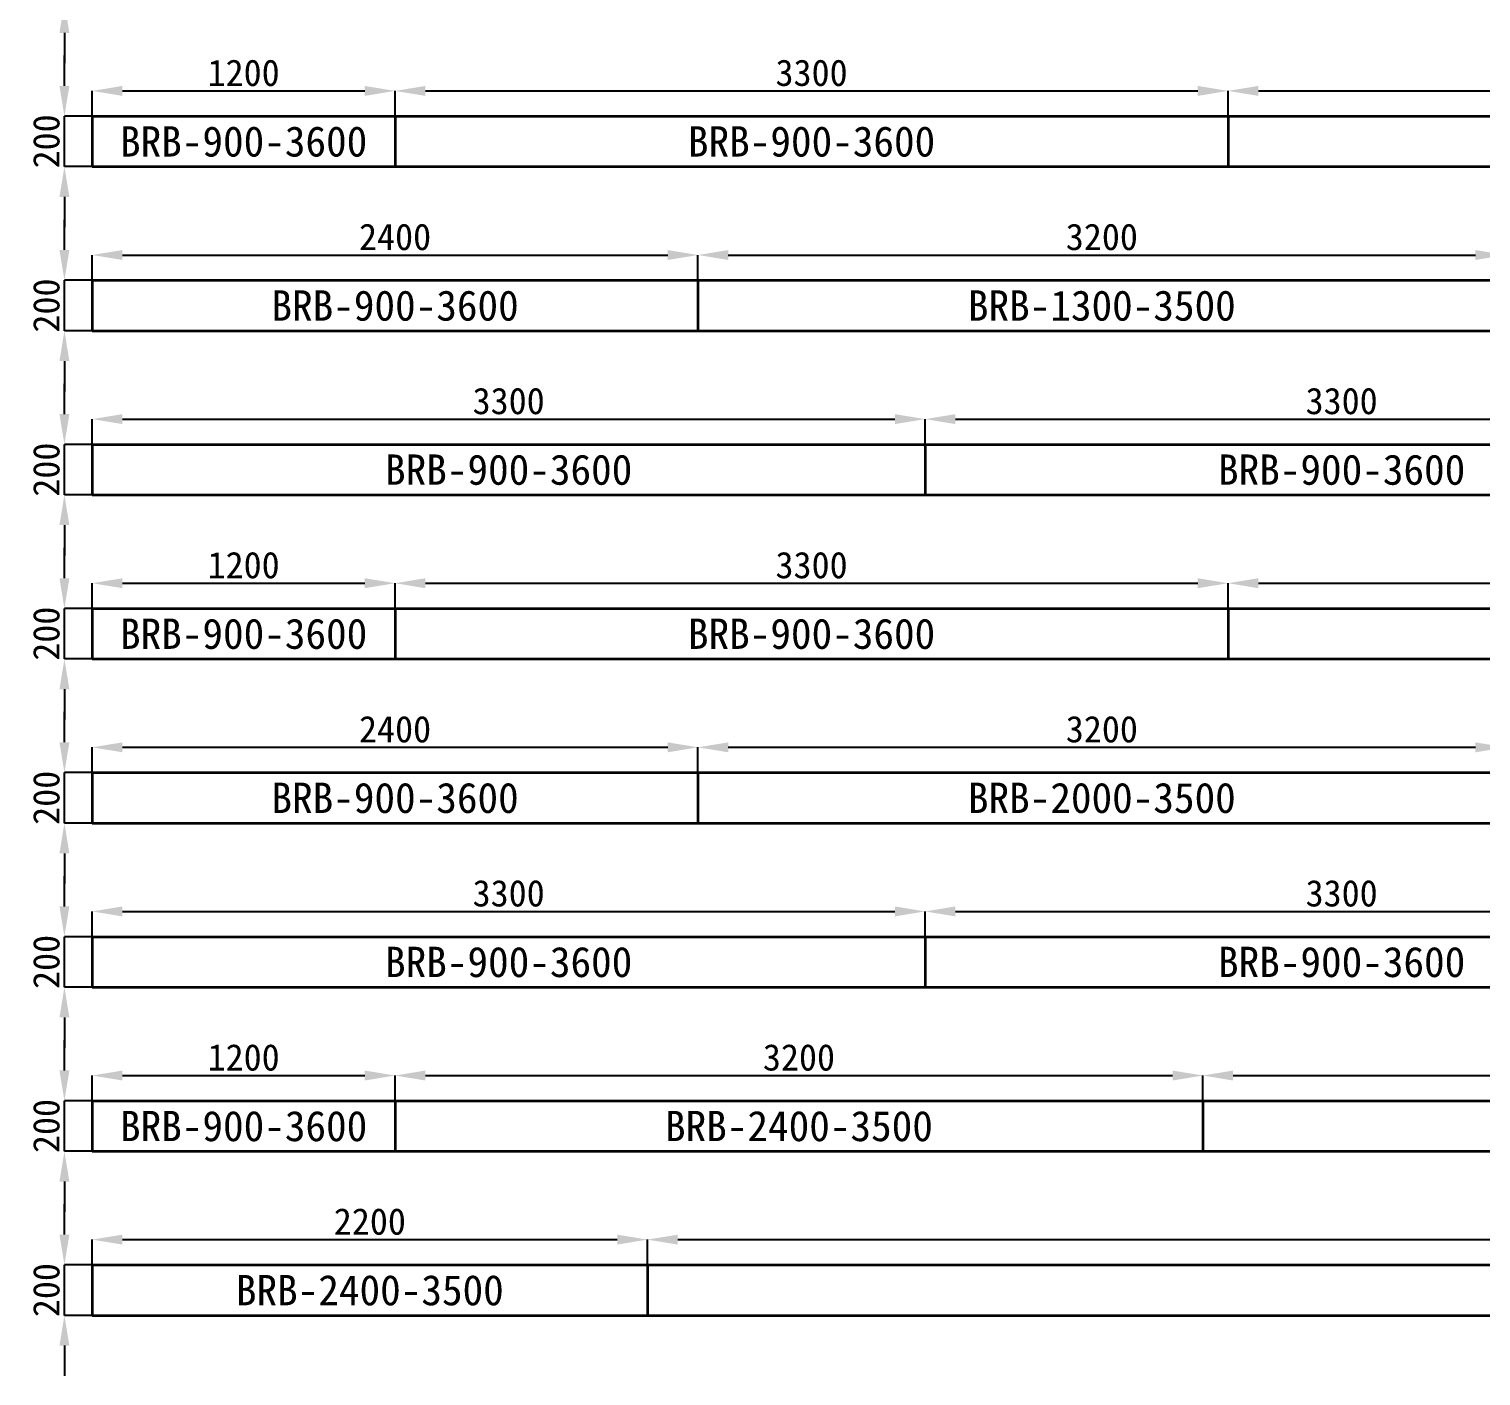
# Model space of a CAD drawing. Header units: metres. Extents: x -250 to 12310, y -21140 to 234.
# Drawn here: x -250 to 5502, y -21140 to -15805 of the extents above; entities that cross this region are included whole.
import ezdxf
from ezdxf.enums import TextEntityAlignment as Align

# ---------------------------------------------------------------- set-up
doc = ezdxf.new("R2010")
doc.units = ezdxf.units.M
for name, color, linetype in [('DIMENSION', 3, 'Continuous'), ('TEXT', 3, 'Continuous'), ('TUBE', 3, 'Continuous')]:
    doc.layers.add(name, color=color, linetype=linetype)
doc.dimstyles.get("Standard").update_dxf_attribs({"dimscale": 30, "dimtxt": 3.5, "dimasz": 4, "dimexe": 1.25, "dimexo": 0, "dimtad": 1, "dimcen": 2.5, "dimazin": 3, "dimtfac": 1, "dimtmove": 0, "dimatfit": 3})

# ---------------------------------------------------------------- blocks, each defined once
blk = doc.blocks.new('_CLOSEDFILLED')
at = {"color": 0, "linetype": 'BYBLOCK'}
blk.add_solid([(-1, 0.164), (0, 0), (-1, -0.164)], dxfattribs=at)
blk = doc.blocks.new('*D124')
at = {"color": 0}
for p, q in [((-110, -15380), (-110, -15260)), ((-110, -15700), (-110, -15500)), ((-110, -15820), (-110, -15940))]:
    blk.add_line(p, q, dxfattribs=at)
at = {"color": 3}
for p, q in [((10, -15500), (-110, -15500)), ((10, -15700), (-110, -15700))]:
    blk.add_line(p, q, dxfattribs=at)
at = {"layer": 'Defpoints'}
for p in [(10, -15500), (-110, -15700), (10, -15700)]:
    blk.add_point(p, dxfattribs=at)
at = {"layer": 'DIMENSION', "color": 0, "xscale": 120, "yscale": 120}
for p, rotation in [((-110, -15500), 270), ((-110, -15700), 90)]:
    blk.add_blockref('_CLOSEDFILLED', p, dxfattribs=dict(at, rotation=rotation))
at = {"layer": 'DIMENSION', "color": 3, "insert": (-181.25, -15600), "char_height": 105, "attachment_point": 5, "rotation": 90}
blk.add_mtext('200', dxfattribs=at)
blk = doc.blocks.new('*D129')
at = {"color": 0}
for p, q in [((-110, -16030), (-110, -15910)), ((-110, -16350), (-110, -16150)), ((-110, -16470), (-110, -16590))]:
    blk.add_line(p, q, dxfattribs=at)
at = {"color": 3}
for p, q in [((10, -16150), (-110, -16150)), ((10, -16350), (-110, -16350))]:
    blk.add_line(p, q, dxfattribs=at)
at = {"layer": 'Defpoints'}
for p in [(10, -16150), (-110, -16350), (10, -16350)]:
    blk.add_point(p, dxfattribs=at)
at = {"layer": 'DIMENSION', "color": 0, "xscale": 120, "yscale": 120}
for p, rotation in [((-110, -16150), 270), ((-110, -16350), 90)]:
    blk.add_blockref('_CLOSEDFILLED', p, dxfattribs=dict(at, rotation=rotation))
at = {"layer": 'DIMENSION', "color": 3, "insert": (-181.25, -16250), "char_height": 105, "attachment_point": 5, "rotation": 90}
blk.add_mtext('200', dxfattribs=at)
blk = doc.blocks.new('*D130')
at = {"color": 3}
for p, q in [((0, -16150), (0, -16050)), ((1200, -16150), (1200, -16050))]:
    blk.add_line(p, q, dxfattribs=at)
at = {"color": 0}
blk.add_line((120, -16050), (1080, -16050), dxfattribs=at)
at = {"layer": 'Defpoints'}
for p in [(0, -16050), (0, -16150), (1200, -16150)]:
    blk.add_point(p, dxfattribs=at)
at = {"layer": 'DIMENSION', "color": 0, "xscale": 120, "yscale": 120, "rotation": 180}
blk.add_blockref('_CLOSEDFILLED', (0, -16050), dxfattribs=at)
at = {"layer": 'DIMENSION', "color": 0, "xscale": 120, "yscale": 120}
blk.add_blockref('_CLOSEDFILLED', (1200, -16050), dxfattribs=at)
at = {"layer": 'DIMENSION', "color": 3, "insert": (600, -15978.75), "char_height": 105, "attachment_point": 5}
blk.add_mtext('1200', dxfattribs=at)
blk = doc.blocks.new('*D131')
at = {"color": 3}
for p, q in [((1200, -16150), (1200, -16050)), ((4500, -16150), (4500, -16050))]:
    blk.add_line(p, q, dxfattribs=at)
at = {"color": 0}
blk.add_line((1320, -16050), (4380, -16050), dxfattribs=at)
at = {"layer": 'Defpoints'}
for p in [(1200, -16050), (1200, -16150), (4500, -16150)]:
    blk.add_point(p, dxfattribs=at)
at = {"layer": 'DIMENSION', "color": 0, "xscale": 120, "yscale": 120, "rotation": 180}
blk.add_blockref('_CLOSEDFILLED', (1200, -16050), dxfattribs=at)
at = {"layer": 'DIMENSION', "color": 0, "xscale": 120, "yscale": 120}
blk.add_blockref('_CLOSEDFILLED', (4500, -16050), dxfattribs=at)
at = {"layer": 'DIMENSION', "color": 3, "insert": (2850, -15978.75), "char_height": 105, "attachment_point": 5}
blk.add_mtext('3300', dxfattribs=at)
blk = doc.blocks.new('*D132')
at = {"color": 3}
for p, q in [((4500, -16150), (4500, -16050)), ((7800, -16150), (7800, -16050))]:
    blk.add_line(p, q, dxfattribs=at)
at = {"color": 0}
blk.add_line((4620, -16050), (7680, -16050), dxfattribs=at)
at = {"layer": 'Defpoints'}
for p in [(4500, -16050), (4500, -16150), (7800, -16150)]:
    blk.add_point(p, dxfattribs=at)
at = {"layer": 'DIMENSION', "color": 0, "xscale": 120, "yscale": 120, "rotation": 180}
blk.add_blockref('_CLOSEDFILLED', (4500, -16050), dxfattribs=at)
at = {"layer": 'DIMENSION', "color": 0, "xscale": 120, "yscale": 120}
blk.add_blockref('_CLOSEDFILLED', (7800, -16050), dxfattribs=at)
at = {"layer": 'DIMENSION', "color": 3, "insert": (6150, -15978.75), "char_height": 105, "attachment_point": 5}
blk.add_mtext('3300', dxfattribs=at)
blk = doc.blocks.new('*D135')
at = {"color": 0}
for p, q in [((-110, -16680), (-110, -16560)), ((-110, -17000), (-110, -16800)), ((-110, -17120), (-110, -17240))]:
    blk.add_line(p, q, dxfattribs=at)
at = {"color": 3}
for p, q in [((10, -16800), (-110, -16800)), ((10, -17000), (-110, -17000))]:
    blk.add_line(p, q, dxfattribs=at)
at = {"layer": 'Defpoints'}
for p in [(10, -16800), (-110, -17000), (10, -17000)]:
    blk.add_point(p, dxfattribs=at)
at = {"layer": 'DIMENSION', "color": 0, "xscale": 120, "yscale": 120}
for p, rotation in [((-110, -16800), 270), ((-110, -17000), 90)]:
    blk.add_blockref('_CLOSEDFILLED', p, dxfattribs=dict(at, rotation=rotation))
at = {"layer": 'DIMENSION', "color": 3, "insert": (-181.25, -16900), "char_height": 105, "attachment_point": 5, "rotation": 90}
blk.add_mtext('200', dxfattribs=at)
blk = doc.blocks.new('*D136')
at = {"color": 3}
for p, q in [((0, -16800), (0, -16700)), ((2400, -16800), (2400, -16700))]:
    blk.add_line(p, q, dxfattribs=at)
at = {"color": 0}
blk.add_line((120, -16700), (2280, -16700), dxfattribs=at)
at = {"layer": 'Defpoints'}
for p in [(0, -16700), (0, -16800), (2400, -16800)]:
    blk.add_point(p, dxfattribs=at)
at = {"layer": 'DIMENSION', "color": 0, "xscale": 120, "yscale": 120, "rotation": 180}
blk.add_blockref('_CLOSEDFILLED', (0, -16700), dxfattribs=at)
at = {"layer": 'DIMENSION', "color": 0, "xscale": 120, "yscale": 120}
blk.add_blockref('_CLOSEDFILLED', (2400, -16700), dxfattribs=at)
at = {"layer": 'DIMENSION', "color": 3, "insert": (1200, -16628.75), "char_height": 105, "attachment_point": 5}
blk.add_mtext('2400', dxfattribs=at)
blk = doc.blocks.new('*D137')
at = {"color": 3}
for p, q in [((2400, -16800), (2400, -16700)), ((5600, -16800), (5600, -16700))]:
    blk.add_line(p, q, dxfattribs=at)
at = {"color": 0}
blk.add_line((2520, -16700), (5480, -16700), dxfattribs=at)
at = {"layer": 'Defpoints'}
for p in [(2400, -16700), (2400, -16800), (5600, -16800)]:
    blk.add_point(p, dxfattribs=at)
at = {"layer": 'DIMENSION', "color": 0, "xscale": 120, "yscale": 120, "rotation": 180}
blk.add_blockref('_CLOSEDFILLED', (2400, -16700), dxfattribs=at)
at = {"layer": 'DIMENSION', "color": 0, "xscale": 120, "yscale": 120}
blk.add_blockref('_CLOSEDFILLED', (5600, -16700), dxfattribs=at)
at = {"layer": 'DIMENSION', "color": 3, "insert": (4000, -16628.75), "char_height": 105, "attachment_point": 5}
blk.add_mtext('3200', dxfattribs=at)
blk = doc.blocks.new('*D140')
at = {"color": 0}
for p, q in [((-110, -17330), (-110, -17210)), ((-110, -17650), (-110, -17450)), ((-110, -17770), (-110, -17890))]:
    blk.add_line(p, q, dxfattribs=at)
at = {"color": 3}
for p, q in [((10, -17450), (-110, -17450)), ((10, -17650), (-110, -17650))]:
    blk.add_line(p, q, dxfattribs=at)
at = {"layer": 'Defpoints'}
for p in [(10, -17450), (-110, -17650), (10, -17650)]:
    blk.add_point(p, dxfattribs=at)
at = {"layer": 'DIMENSION', "color": 0, "xscale": 120, "yscale": 120}
for p, rotation in [((-110, -17450), 270), ((-110, -17650), 90)]:
    blk.add_blockref('_CLOSEDFILLED', p, dxfattribs=dict(at, rotation=rotation))
at = {"layer": 'DIMENSION', "color": 3, "insert": (-181.25, -17550), "char_height": 105, "attachment_point": 5, "rotation": 90}
blk.add_mtext('200', dxfattribs=at)
blk = doc.blocks.new('*D141')
at = {"color": 3}
for p, q in [((0, -17450), (0, -17350)), ((3300, -17450), (3300, -17350))]:
    blk.add_line(p, q, dxfattribs=at)
at = {"color": 0}
blk.add_line((120, -17350), (3180, -17350), dxfattribs=at)
at = {"layer": 'Defpoints'}
for p in [(0, -17350), (0, -17450), (3300, -17450)]:
    blk.add_point(p, dxfattribs=at)
at = {"layer": 'DIMENSION', "color": 0, "xscale": 120, "yscale": 120, "rotation": 180}
blk.add_blockref('_CLOSEDFILLED', (0, -17350), dxfattribs=at)
at = {"layer": 'DIMENSION', "color": 0, "xscale": 120, "yscale": 120}
blk.add_blockref('_CLOSEDFILLED', (3300, -17350), dxfattribs=at)
at = {"layer": 'DIMENSION', "color": 3, "insert": (1650, -17278.75), "char_height": 105, "attachment_point": 5}
blk.add_mtext('3300', dxfattribs=at)
blk = doc.blocks.new('*D142')
at = {"color": 3}
for p, q in [((3300, -17450), (3300, -17350)), ((6600, -17450), (6600, -17350))]:
    blk.add_line(p, q, dxfattribs=at)
at = {"color": 0}
blk.add_line((3420, -17350), (6480, -17350), dxfattribs=at)
at = {"layer": 'Defpoints'}
for p in [(3300, -17350), (3300, -17450), (6600, -17450)]:
    blk.add_point(p, dxfattribs=at)
at = {"layer": 'DIMENSION', "color": 0, "xscale": 120, "yscale": 120, "rotation": 180}
blk.add_blockref('_CLOSEDFILLED', (3300, -17350), dxfattribs=at)
at = {"layer": 'DIMENSION', "color": 0, "xscale": 120, "yscale": 120}
blk.add_blockref('_CLOSEDFILLED', (6600, -17350), dxfattribs=at)
at = {"layer": 'DIMENSION', "color": 3, "insert": (4950, -17278.75), "char_height": 105, "attachment_point": 5}
blk.add_mtext('3300', dxfattribs=at)
blk = doc.blocks.new('*D145')
at = {"color": 0}
for p, q in [((-110, -17980), (-110, -17860)), ((-110, -18300), (-110, -18100)), ((-110, -18420), (-110, -18540))]:
    blk.add_line(p, q, dxfattribs=at)
at = {"color": 3}
for p, q in [((10, -18100), (-110, -18100)), ((10, -18300), (-110, -18300))]:
    blk.add_line(p, q, dxfattribs=at)
at = {"layer": 'Defpoints'}
for p in [(10, -18100), (-110, -18300), (10, -18300)]:
    blk.add_point(p, dxfattribs=at)
at = {"layer": 'DIMENSION', "color": 0, "xscale": 120, "yscale": 120}
for p, rotation in [((-110, -18100), 270), ((-110, -18300), 90)]:
    blk.add_blockref('_CLOSEDFILLED', p, dxfattribs=dict(at, rotation=rotation))
at = {"layer": 'DIMENSION', "color": 3, "insert": (-181.25, -18200), "char_height": 105, "attachment_point": 5, "rotation": 90}
blk.add_mtext('200', dxfattribs=at)
blk = doc.blocks.new('*D146')
at = {"color": 3}
for p, q in [((0, -18100), (0, -18000)), ((1200, -18100), (1200, -18000))]:
    blk.add_line(p, q, dxfattribs=at)
at = {"color": 0}
blk.add_line((120, -18000), (1080, -18000), dxfattribs=at)
at = {"layer": 'Defpoints'}
for p in [(0, -18000), (0, -18100), (1200, -18100)]:
    blk.add_point(p, dxfattribs=at)
at = {"layer": 'DIMENSION', "color": 0, "xscale": 120, "yscale": 120, "rotation": 180}
blk.add_blockref('_CLOSEDFILLED', (0, -18000), dxfattribs=at)
at = {"layer": 'DIMENSION', "color": 0, "xscale": 120, "yscale": 120}
blk.add_blockref('_CLOSEDFILLED', (1200, -18000), dxfattribs=at)
at = {"layer": 'DIMENSION', "color": 3, "insert": (600, -17928.75), "char_height": 105, "attachment_point": 5}
blk.add_mtext('1200', dxfattribs=at)
blk = doc.blocks.new('*D147')
at = {"color": 3}
for p, q in [((1200, -18100), (1200, -18000)), ((4500, -18100), (4500, -18000))]:
    blk.add_line(p, q, dxfattribs=at)
at = {"color": 0}
blk.add_line((1320, -18000), (4380, -18000), dxfattribs=at)
at = {"layer": 'Defpoints'}
for p in [(1200, -18000), (1200, -18100), (4500, -18100)]:
    blk.add_point(p, dxfattribs=at)
at = {"layer": 'DIMENSION', "color": 0, "xscale": 120, "yscale": 120, "rotation": 180}
blk.add_blockref('_CLOSEDFILLED', (1200, -18000), dxfattribs=at)
at = {"layer": 'DIMENSION', "color": 0, "xscale": 120, "yscale": 120}
blk.add_blockref('_CLOSEDFILLED', (4500, -18000), dxfattribs=at)
at = {"layer": 'DIMENSION', "color": 3, "insert": (2850, -17928.75), "char_height": 105, "attachment_point": 5}
blk.add_mtext('3300', dxfattribs=at)
blk = doc.blocks.new('*D148')
at = {"color": 3}
for p, q in [((4500, -18100), (4500, -18000)), ((7800, -18100), (7800, -18000))]:
    blk.add_line(p, q, dxfattribs=at)
at = {"color": 0}
blk.add_line((4620, -18000), (7680, -18000), dxfattribs=at)
at = {"layer": 'Defpoints'}
for p in [(4500, -18000), (4500, -18100), (7800, -18100)]:
    blk.add_point(p, dxfattribs=at)
at = {"layer": 'DIMENSION', "color": 0, "xscale": 120, "yscale": 120, "rotation": 180}
blk.add_blockref('_CLOSEDFILLED', (4500, -18000), dxfattribs=at)
at = {"layer": 'DIMENSION', "color": 0, "xscale": 120, "yscale": 120}
blk.add_blockref('_CLOSEDFILLED', (7800, -18000), dxfattribs=at)
at = {"layer": 'DIMENSION', "color": 3, "insert": (6150, -17928.75), "char_height": 105, "attachment_point": 5}
blk.add_mtext('3300', dxfattribs=at)
blk = doc.blocks.new('*D151')
at = {"color": 0}
for p, q in [((-110, -18630), (-110, -18510)), ((-110, -18950), (-110, -18750)), ((-110, -19070), (-110, -19190))]:
    blk.add_line(p, q, dxfattribs=at)
at = {"color": 3}
for p, q in [((10, -18750), (-110, -18750)), ((10, -18950), (-110, -18950))]:
    blk.add_line(p, q, dxfattribs=at)
at = {"layer": 'Defpoints'}
for p in [(10, -18750), (-110, -18950), (10, -18950)]:
    blk.add_point(p, dxfattribs=at)
at = {"layer": 'DIMENSION', "color": 0, "xscale": 120, "yscale": 120}
for p, rotation in [((-110, -18750), 270), ((-110, -18950), 90)]:
    blk.add_blockref('_CLOSEDFILLED', p, dxfattribs=dict(at, rotation=rotation))
at = {"layer": 'DIMENSION', "color": 3, "insert": (-181.25, -18850), "char_height": 105, "attachment_point": 5, "rotation": 90}
blk.add_mtext('200', dxfattribs=at)
blk = doc.blocks.new('*D152')
at = {"color": 3}
for p, q in [((0, -18750), (0, -18650)), ((2400, -18750), (2400, -18650))]:
    blk.add_line(p, q, dxfattribs=at)
at = {"color": 0}
blk.add_line((120, -18650), (2280, -18650), dxfattribs=at)
at = {"layer": 'Defpoints'}
for p in [(0, -18650), (0, -18750), (2400, -18750)]:
    blk.add_point(p, dxfattribs=at)
at = {"layer": 'DIMENSION', "color": 0, "xscale": 120, "yscale": 120, "rotation": 180}
blk.add_blockref('_CLOSEDFILLED', (0, -18650), dxfattribs=at)
at = {"layer": 'DIMENSION', "color": 0, "xscale": 120, "yscale": 120}
blk.add_blockref('_CLOSEDFILLED', (2400, -18650), dxfattribs=at)
at = {"layer": 'DIMENSION', "color": 3, "insert": (1200, -18578.75), "char_height": 105, "attachment_point": 5}
blk.add_mtext('2400', dxfattribs=at)
blk = doc.blocks.new('*D153')
at = {"color": 3}
for p, q in [((2400, -18750), (2400, -18650)), ((5600, -18750), (5600, -18650))]:
    blk.add_line(p, q, dxfattribs=at)
at = {"color": 0}
blk.add_line((2520, -18650), (5480, -18650), dxfattribs=at)
at = {"layer": 'Defpoints'}
for p in [(2400, -18650), (2400, -18750), (5600, -18750)]:
    blk.add_point(p, dxfattribs=at)
at = {"layer": 'DIMENSION', "color": 0, "xscale": 120, "yscale": 120, "rotation": 180}
blk.add_blockref('_CLOSEDFILLED', (2400, -18650), dxfattribs=at)
at = {"layer": 'DIMENSION', "color": 0, "xscale": 120, "yscale": 120}
blk.add_blockref('_CLOSEDFILLED', (5600, -18650), dxfattribs=at)
at = {"layer": 'DIMENSION', "color": 3, "insert": (4000, -18578.75), "char_height": 105, "attachment_point": 5}
blk.add_mtext('3200', dxfattribs=at)
blk = doc.blocks.new('*D156')
at = {"color": 0}
for p, q in [((-110, -19280), (-110, -19160)), ((-110, -19600), (-110, -19400)), ((-110, -19720), (-110, -19840))]:
    blk.add_line(p, q, dxfattribs=at)
at = {"color": 3}
for p, q in [((10, -19400), (-110, -19400)), ((10, -19600), (-110, -19600))]:
    blk.add_line(p, q, dxfattribs=at)
at = {"layer": 'Defpoints'}
for p in [(10, -19400), (-110, -19600), (10, -19600)]:
    blk.add_point(p, dxfattribs=at)
at = {"layer": 'DIMENSION', "color": 0, "xscale": 120, "yscale": 120}
for p, rotation in [((-110, -19400), 270), ((-110, -19600), 90)]:
    blk.add_blockref('_CLOSEDFILLED', p, dxfattribs=dict(at, rotation=rotation))
at = {"layer": 'DIMENSION', "color": 3, "insert": (-181.25, -19500), "char_height": 105, "attachment_point": 5, "rotation": 90}
blk.add_mtext('200', dxfattribs=at)
blk = doc.blocks.new('*D157')
at = {"color": 3}
for p, q in [((0, -19400), (0, -19300)), ((3300, -19400), (3300, -19300))]:
    blk.add_line(p, q, dxfattribs=at)
at = {"color": 0}
blk.add_line((120, -19300), (3180, -19300), dxfattribs=at)
at = {"layer": 'Defpoints'}
for p in [(0, -19300), (0, -19400), (3300, -19400)]:
    blk.add_point(p, dxfattribs=at)
at = {"layer": 'DIMENSION', "color": 0, "xscale": 120, "yscale": 120, "rotation": 180}
blk.add_blockref('_CLOSEDFILLED', (0, -19300), dxfattribs=at)
at = {"layer": 'DIMENSION', "color": 0, "xscale": 120, "yscale": 120}
blk.add_blockref('_CLOSEDFILLED', (3300, -19300), dxfattribs=at)
at = {"layer": 'DIMENSION', "color": 3, "insert": (1650, -19228.75), "char_height": 105, "attachment_point": 5}
blk.add_mtext('3300', dxfattribs=at)
blk = doc.blocks.new('*D158')
at = {"color": 3}
for p, q in [((3300, -19400), (3300, -19300)), ((6600, -19400), (6600, -19300))]:
    blk.add_line(p, q, dxfattribs=at)
at = {"color": 0}
blk.add_line((3420, -19300), (6480, -19300), dxfattribs=at)
at = {"layer": 'Defpoints'}
for p in [(3300, -19300), (3300, -19400), (6600, -19400)]:
    blk.add_point(p, dxfattribs=at)
at = {"layer": 'DIMENSION', "color": 0, "xscale": 120, "yscale": 120, "rotation": 180}
blk.add_blockref('_CLOSEDFILLED', (3300, -19300), dxfattribs=at)
at = {"layer": 'DIMENSION', "color": 0, "xscale": 120, "yscale": 120}
blk.add_blockref('_CLOSEDFILLED', (6600, -19300), dxfattribs=at)
at = {"layer": 'DIMENSION', "color": 3, "insert": (4950, -19228.75), "char_height": 105, "attachment_point": 5}
blk.add_mtext('3300', dxfattribs=at)
blk = doc.blocks.new('*D161')
at = {"color": 0}
for p, q in [((-110, -19930), (-110, -19810)), ((-110, -20250), (-110, -20050)), ((-110, -20370), (-110, -20490))]:
    blk.add_line(p, q, dxfattribs=at)
at = {"color": 3}
for p, q in [((10, -20050), (-110, -20050)), ((10, -20250), (-110, -20250))]:
    blk.add_line(p, q, dxfattribs=at)
at = {"layer": 'Defpoints'}
for p in [(10, -20050), (-110, -20250), (10, -20250)]:
    blk.add_point(p, dxfattribs=at)
at = {"layer": 'DIMENSION', "color": 0, "xscale": 120, "yscale": 120}
for p, rotation in [((-110, -20050), 270), ((-110, -20250), 90)]:
    blk.add_blockref('_CLOSEDFILLED', p, dxfattribs=dict(at, rotation=rotation))
at = {"layer": 'DIMENSION', "color": 3, "insert": (-181.25, -20150), "char_height": 105, "attachment_point": 5, "rotation": 90}
blk.add_mtext('200', dxfattribs=at)
blk = doc.blocks.new('*D162')
at = {"color": 3}
for p, q in [((0, -20050), (0, -19950)), ((1200, -20050), (1200, -19950))]:
    blk.add_line(p, q, dxfattribs=at)
at = {"color": 0}
blk.add_line((120, -19950), (1080, -19950), dxfattribs=at)
at = {"layer": 'Defpoints'}
for p in [(0, -19950), (0, -20050), (1200, -20050)]:
    blk.add_point(p, dxfattribs=at)
at = {"layer": 'DIMENSION', "color": 0, "xscale": 120, "yscale": 120, "rotation": 180}
blk.add_blockref('_CLOSEDFILLED', (0, -19950), dxfattribs=at)
at = {"layer": 'DIMENSION', "color": 0, "xscale": 120, "yscale": 120}
blk.add_blockref('_CLOSEDFILLED', (1200, -19950), dxfattribs=at)
at = {"layer": 'DIMENSION', "color": 3, "insert": (600, -19878.75), "char_height": 105, "attachment_point": 5}
blk.add_mtext('1200', dxfattribs=at)
blk = doc.blocks.new('*D163')
at = {"color": 3}
for p, q in [((1200, -20050), (1200, -19950)), ((4400, -20050), (4400, -19950))]:
    blk.add_line(p, q, dxfattribs=at)
at = {"color": 0}
blk.add_line((1320, -19950), (4280, -19950), dxfattribs=at)
at = {"layer": 'Defpoints'}
for p in [(1200, -19950), (1200, -20050), (4400, -20050)]:
    blk.add_point(p, dxfattribs=at)
at = {"layer": 'DIMENSION', "color": 0, "xscale": 120, "yscale": 120, "rotation": 180}
blk.add_blockref('_CLOSEDFILLED', (1200, -19950), dxfattribs=at)
at = {"layer": 'DIMENSION', "color": 0, "xscale": 120, "yscale": 120}
blk.add_blockref('_CLOSEDFILLED', (4400, -19950), dxfattribs=at)
at = {"layer": 'DIMENSION', "color": 3, "insert": (2800, -19878.75), "char_height": 105, "attachment_point": 5}
blk.add_mtext('3200', dxfattribs=at)
blk = doc.blocks.new('*D164')
at = {"color": 3}
for p, q in [((4400, -20050), (4400, -19950)), ((7700, -20050), (7700, -19950))]:
    blk.add_line(p, q, dxfattribs=at)
at = {"color": 0}
blk.add_line((4520, -19950), (7580, -19950), dxfattribs=at)
at = {"layer": 'Defpoints'}
for p in [(4400, -19950), (4400, -20050), (7700, -20050)]:
    blk.add_point(p, dxfattribs=at)
at = {"layer": 'DIMENSION', "color": 0, "xscale": 120, "yscale": 120, "rotation": 180}
blk.add_blockref('_CLOSEDFILLED', (4400, -19950), dxfattribs=at)
at = {"layer": 'DIMENSION', "color": 0, "xscale": 120, "yscale": 120}
blk.add_blockref('_CLOSEDFILLED', (7700, -19950), dxfattribs=at)
at = {"layer": 'DIMENSION', "color": 3, "insert": (6050, -19878.75), "char_height": 105, "attachment_point": 5}
blk.add_mtext('3300', dxfattribs=at)
blk = doc.blocks.new('*D167')
at = {"color": 0}
for p, q in [((-110, -20580), (-110, -20460)), ((-110, -20900), (-110, -20700)), ((-110, -21020), (-110, -21140))]:
    blk.add_line(p, q, dxfattribs=at)
at = {"color": 3}
for p, q in [((10, -20700), (-110, -20700)), ((10, -20900), (-110, -20900))]:
    blk.add_line(p, q, dxfattribs=at)
at = {"layer": 'Defpoints'}
for p in [(10, -20700), (-110, -20900), (10, -20900)]:
    blk.add_point(p, dxfattribs=at)
at = {"layer": 'DIMENSION', "color": 0, "xscale": 120, "yscale": 120}
for p, rotation in [((-110, -20700), 270), ((-110, -20900), 90)]:
    blk.add_blockref('_CLOSEDFILLED', p, dxfattribs=dict(at, rotation=rotation))
at = {"layer": 'DIMENSION', "color": 3, "insert": (-181.25, -20800), "char_height": 105, "attachment_point": 5, "rotation": 90}
blk.add_mtext('200', dxfattribs=at)
blk = doc.blocks.new('*D168')
at = {"color": 3}
for p, q in [((0, -20700), (0, -20600)), ((2200, -20700), (2200, -20600))]:
    blk.add_line(p, q, dxfattribs=at)
at = {"color": 0}
blk.add_line((120, -20600), (2080, -20600), dxfattribs=at)
at = {"layer": 'Defpoints'}
for p in [(0, -20600), (0, -20700), (2200, -20700)]:
    blk.add_point(p, dxfattribs=at)
at = {"layer": 'DIMENSION', "color": 0, "xscale": 120, "yscale": 120, "rotation": 180}
blk.add_blockref('_CLOSEDFILLED', (0, -20600), dxfattribs=at)
at = {"layer": 'DIMENSION', "color": 0, "xscale": 120, "yscale": 120}
blk.add_blockref('_CLOSEDFILLED', (2200, -20600), dxfattribs=at)
at = {"layer": 'DIMENSION', "color": 3, "insert": (1100, -20528.75), "char_height": 105, "attachment_point": 5}
blk.add_mtext('2200', dxfattribs=at)
blk = doc.blocks.new('*D169')
at = {"color": 3}
for p, q in [((2200, -20700), (2200, -20600)), ((12000, -20700), (12000, -20600))]:
    blk.add_line(p, q, dxfattribs=at)
at = {"color": 0}
blk.add_line((2320, -20600), (11880, -20600), dxfattribs=at)
at = {"layer": 'Defpoints'}
for p in [(2200, -20600), (2200, -20700), (12000, -20700)]:
    blk.add_point(p, dxfattribs=at)
at = {"layer": 'DIMENSION', "color": 0, "xscale": 120, "yscale": 120, "rotation": 180}
blk.add_blockref('_CLOSEDFILLED', (2200, -20600), dxfattribs=at)
at = {"layer": 'DIMENSION', "color": 0, "xscale": 120, "yscale": 120}
blk.add_blockref('_CLOSEDFILLED', (12000, -20600), dxfattribs=at)
at = {"layer": 'DIMENSION', "color": 3, "insert": (7100, -20528.75), "char_height": 105, "attachment_point": 5}
blk.add_mtext('余9800', dxfattribs=at)

msp = doc.modelspace()

# ---------------------------------------------------------------- linework, layer by layer
at = {"layer": 'TUBE', "color": 7, "lineweight": 35}
for p, q in [((0, -16150), (1200, -16150)), ((0, -16150), (0, -16350)), ((1200, -16150), (1200, -16350)), ((1200, -16150), (4500, -16150)), ((4500, -16150), (4500, -16350)), ((4500, -16150), (7800, -16150)), ((0, -16350), (1200, -16350)), ((1200, -16350), (4500, -16350)), ((4500, -16350), (7800, -16350)), ((0, -16800), (2400, -16800)), ((0, -16800), (0, -17000)), ((2400, -16800), (2400, -17000)), ((2400, -16800), (5600, -16800)), ((0, -17000), (2400, -17000)), ((2400, -17000), (5600, -17000)), ((0, -17450), (3300, -17450)), ((0, -17450), (0, -17650)), ((3300, -17450), (3300, -17650)), ((3300, -17450), (6600, -17450)), ((0, -17650), (3300, -17650)), ((3300, -17650), (6600, -17650)), ((0, -18100), (1200, -18100)), ((0, -18100), (0, -18300)), ((1200, -18100), (1200, -18300)), ((1200, -18100), (4500, -18100)), ((4500, -18100), (4500, -18300)), ((4500, -18100), (7800, -18100)), ((0, -18300), (1200, -18300)), ((1200, -18300), (4500, -18300)), ((4500, -18300), (7800, -18300)), ((0, -18750), (2400, -18750)), ((0, -18750), (0, -18950)), ((2400, -18750), (2400, -18950)), ((2400, -18750), (5600, -18750)), ((0, -18950), (2400, -18950)), ((2400, -18950), (5600, -18950)), ((0, -19400), (3300, -19400)), ((0, -19400), (0, -19600)), ((3300, -19400), (3300, -19600)), ((3300, -19400), (6600, -19400)), ((0, -19600), (3300, -19600)), ((3300, -19600), (6600, -19600)), ((0, -20050), (1200, -20050)), ((0, -20050), (0, -20250)), ((1200, -20050), (1200, -20250)), ((1200, -20050), (4400, -20050)), ((4400, -20050), (4400, -20250)), ((4400, -20050), (7700, -20050)), ((0, -20250), (1200, -20250)), ((1200, -20250), (4400, -20250)), ((4400, -20250), (7700, -20250)), ((0, -20700), (2200, -20700)), ((0, -20700), (0, -20900)), ((2200, -20700), (2200, -20900)), ((2200, -20700), (12000, -20700)), ((2200, -20700), (2200, -20900)), ((0, -20900), (2200, -20900)), ((2200, -20900), (12000, -20900))]:
    msp.add_line(p, q, dxfattribs=at)

# ---------------------------------------------------------------- texts
at = {"layer": 'TEXT'}
for s, p in [('BRB-900-3600', (600, -16250)), ('BRB-900-3600', (2850, -16250)), ('BRB-900-3600', (1200, -16900)), ('BRB-1300-3500', (4000, -16900)), ('BRB-900-3600', (1650, -17550)), ('BRB-900-3600', (4950, -17550)), ('BRB-900-3600', (600, -18200)), ('BRB-900-3600', (2850, -18200)), ('BRB-900-3600', (1200, -18850)), ('BRB-2000-3500', (4000, -18850)), ('BRB-900-3600', (1650, -19500)), ('BRB-900-3600', (4950, -19500)), ('BRB-900-3600', (600, -20150)), ('BRB-2400-3500', (2800, -20150)), ('BRB-2400-3500', (1100, -20800))]:
    msp.add_text(s, height=120, dxfattribs=at).set_placement(p, align=Align.MIDDLE_CENTER)

# ---------------------------------------------------------------- dimensions: what is measured, and where the dimension line sits
at = {"layer": 'DIMENSION', "color": 3, "lineweight": 25}
for base, p1, p2, picture, middle in [((-110, -15700), (10, -15700), (10, -15500), '*D124', (-181.25, -15600)), ((-110, -16350), (10, -16350), (10, -16150), '*D129', (-181.25, -16250)), ((-110, -17000), (10, -17000), (10, -16800), '*D135', (-181.25, -16900)), ((-110, -17650), (10, -17650), (10, -17450), '*D140', (-181.25, -17550)), ((-110, -18300), (10, -18300), (10, -18100), '*D145', (-181.25, -18200)), ((-110, -18950), (10, -18950), (10, -18750), '*D151', (-181.25, -18850)), ((-110, -19600), (10, -19600), (10, -19400), '*D156', (-181.25, -19500)), ((-110, -20250), (10, -20250), (10, -20050), '*D161', (-181.25, -20150)), ((-110, -20900), (10, -20900), (10, -20700), '*D167', (-181.25, -20800))]:
    dim = msp.add_linear_dim(base=base, p1=p1, p2=p2, angle=90, text='200', dimstyle='Standard', dxfattribs=at)
    dim.commit()
    dim.dimension.update_dxf_attribs({"geometry": picture, "text_midpoint": middle})
for base, p1, p2, text, picture, middle in [((0, -16050), (0, -16150), (1200, -16150), '1200', '*D130', (600, -15978.75)), ((1200, -16050), (1200, -16150), (4500, -16150), '3300', '*D131', (2850, -15978.75)), ((4500, -16050), (4500, -16150), (7800, -16150), '3300', '*D132', (6150, -15978.75)), ((0, -16700), (0, -16800), (2400, -16800), '2400', '*D136', (1200, -16628.75)), ((2400, -16700), (2400, -16800), (5600, -16800), '3200', '*D137', (4000, -16628.75)), ((0, -17350), (0, -17450), (3300, -17450), '3300', '*D141', (1650, -17278.75)), ((3300, -17350), (3300, -17450), (6600, -17450), '3300', '*D142', (4950, -17278.75)), ((0, -18000), (0, -18100), (1200, -18100), '1200', '*D146', (600, -17928.75)), ((1200, -18000), (1200, -18100), (4500, -18100), '3300', '*D147', (2850, -17928.75)), ((4500, -18000), (4500, -18100), (7800, -18100), '3300', '*D148', (6150, -17928.75)), ((0, -18650), (0, -18750), (2400, -18750), '2400', '*D152', (1200, -18578.75)), ((2400, -18650), (2400, -18750), (5600, -18750), '3200', '*D153', (4000, -18578.75)), ((0, -19300), (0, -19400), (3300, -19400), '3300', '*D157', (1650, -19228.75)), ((3300, -19300), (3300, -19400), (6600, -19400), '3300', '*D158', (4950, -19228.75)), ((0, -19950), (0, -20050), (1200, -20050), '1200', '*D162', (600, -19878.75)), ((1200, -19950), (1200, -20050), (4400, -20050), '3200', '*D163', (2800, -19878.75)), ((4400, -19950), (4400, -20050), (7700, -20050), '3300', '*D164', (6050, -19878.75)), ((0, -20600), (0, -20700), (2200, -20700), '2200', '*D168', (1100, -20528.75)), ((2200, -20600), (2200, -20700), (12000, -20700), '余9800', '*D169', (7100, -20528.75))]:
    dim = msp.add_linear_dim(base=base, p1=p1, p2=p2, text=text, dimstyle='Standard', dxfattribs=at)
    dim.commit()
    dim.dimension.update_dxf_attribs({"geometry": picture, "text_midpoint": middle})

doc.saveas('drawing.dxf')
